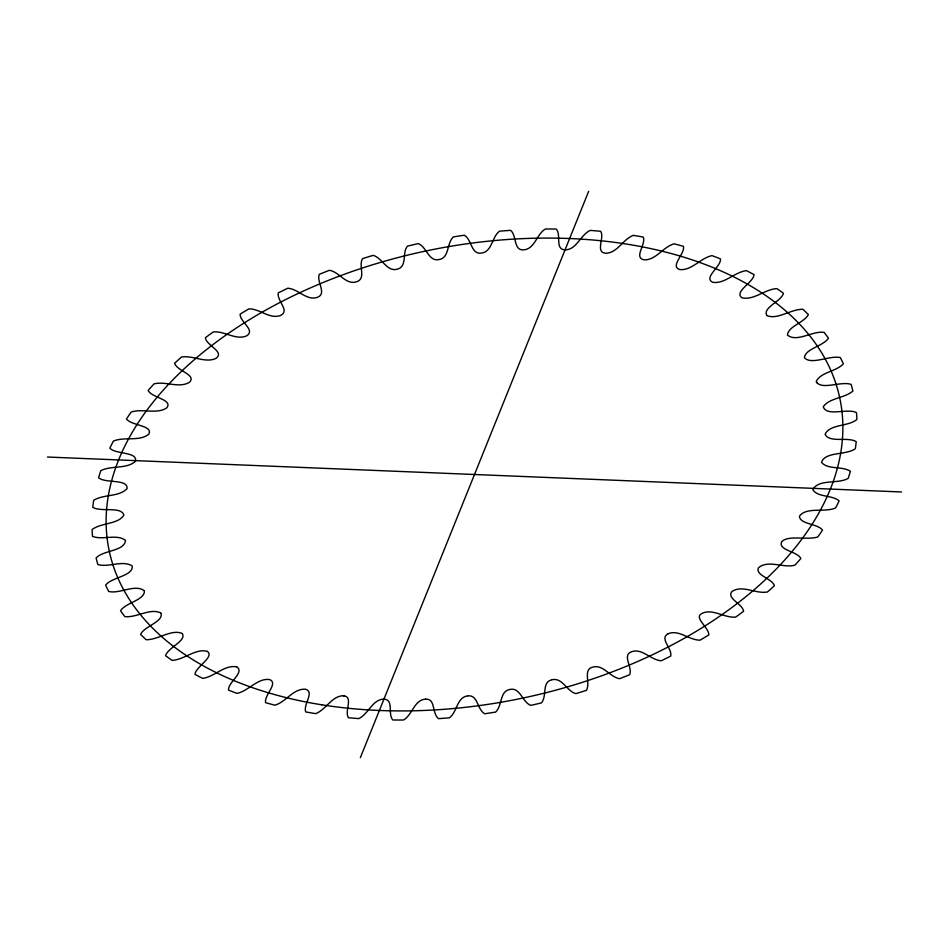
<?xml version="1.0" encoding="UTF-8"?>
<svg xmlns="http://www.w3.org/2000/svg" width="949" height="949" viewBox="0 0 949 949"><rect width="100%" height="100%" fill="white"/><g stroke="black" fill="none" stroke-linecap="round" stroke-linejoin="round"><path stroke-width="1.42" d="M144.331 590.812C135.055 583.599 119.752 594.24 108.696 591.452A387.548 237.535 -11.7 0 1 105.624 585.189C111.318 577.194 133.809 576.055 132.16 565.889C122.528 559.934 108.779 567.644 97.877 564.584A387.548 237.535 -11.7 0 1 96.098 557.965C103.121 550.159 124.794 551.274 125.47 540.372C116.929 533.646 102.717 540.361 92.539 536.399A387.548 237.535 -11.7 0 1 92.1 529.53C101.057 522.685 118.21 524.441 123.892 515.129C121.211 505.983 100.891 512.377 92.788 507.312A387.548 237.535 -11.7 0 1 93.666 500.289C103.643 494.085 119.064 497.193 127.119 488.545C127.771 478.533 105.339 483.682 98.589 477.738A387.548 237.535 -11.7 0 1 100.784 470.668C111.413 465.259 126.431 469.34 135.434 461.368C138.008 451.38 115.339 454.607 109.87 448.13A387.548 237.535 -11.7 0 1 113.358 441.107C124.414 436.41 139.289 441.843 148.803 434.191C153.43 425.199 131.033 425.757 126.478 418.9A387.548 237.535 -11.7 0 1 131.199 412.032C142.54 408.307 156.561 414.535 166.739 407.916C173.37 399.399 151.543 397.809 148.151 390.478A387.548 237.535 -11.7 0 1 154.035 383.871C165.506 380.905 179.112 388.639 189.503 382.257C196.906 374.772 177.024 371.071 174.592 363.277A387.548 237.535 -11.7 0 1 181.556 357.026C192.908 355.151 205.15 363.372 215.838 358.461C225.388 351.913 205.98 345.282 205.399 337.714A387.548 237.535 -11.7 0 1 213.347 331.901C224.51 330.833 235.827 340.501 246.515 335.91C256.111 330.228 239.682 321.936 240.133 314.131A387.548 237.535 -11.7 0 1 248.935 308.84C259.741 308.686 269.67 319.422 280.287 315.543C290.608 310.987 276.562 300.845 278.282 292.897A387.548 237.535 -11.7 0 1 287.82 288.211C298.14 288.923 306.515 300.797 316.99 297.464C327.583 293.941 316.183 281.983 319.303 274.308A387.548 237.535 -11.7 0 1 329.433 270.299C339.315 271.841 346.124 285.507 356.682 281.723C366.551 278.579 358.093 265.72 362.577 258.638A387.548 237.535 -11.7 0 1 373.159 255.352C382.388 257.843 387.109 272.671 397.761 269.03C407.429 266.254 401.866 252.624 407.489 246.111A387.548 237.535 -11.7 0 1 418.355 243.608C426.659 246.906 428.651 261.829 438.948 259.575C449.612 257.986 446.576 243.086 453.373 236.918A387.548 237.535 -11.7 0 1 464.381 235.233C471.795 239.385 471.012 254.747 481.357 253.086C492.258 251.936 491.712 236.847 499.565 231.188A387.548 237.535 -11.7 0 1 510.55 230.346C516.98 235.316 513.219 250.761 523.67 249.836C534.845 249.124 536.576 234.095 545.39 229.006A387.548 237.535 -11.7 0 1 556.185 229.017C561.571 234.652 554.785 249.077 564.655 249.86M766.982 315.602C777.409 320.074 791.122 308.994 802.89 309.279A387.548 237.535 -11.7 0 1 808.394 314.582C803.933 322.874 788.299 326.148 787.433 335.056C796.958 342.838 812.415 330.525 824.135 332.375A387.548 237.535 -11.7 0 1 828.465 338.2C823.198 346.278 805.452 348.485 804.396 357.726C811.324 365.306 829.45 355.199 840.304 357.548A387.548 237.535 -11.7 0 1 843.376 363.811C836.211 371.711 820.838 371.925 816.247 381.462C820.826 390.715 841.289 380.763 851.123 384.416A387.548 237.535 -11.7 0 1 852.902 391.035C844.515 398.331 829.64 397.714 823.258 406.718C826.543 417.038 847.611 407.868 856.461 412.601A387.548 237.535 -11.7 0 1 856.9 419.47C848.43 426.753 829.936 423.859 825.096 434.262C829.438 443.325 847.967 436.398 856.212 441.688A387.548 237.535 -11.7 0 1 855.334 448.711C846.223 455.437 825.049 451.344 821.537 462.377C827.777 469.933 842.095 465.793 850.411 471.262A387.548 237.535 -11.7 0 1 848.216 478.332C837.896 484.429 818.892 478.604 812.866 489.554C817.053 497.49 832.143 494.761 839.13 500.87A387.548 237.535 -11.7 0 1 835.642 507.893C824.764 512.911 806.733 506.517 799.438 516.126C799.734 524.465 817.564 523.421 822.522 530.1A387.548 237.535 -11.7 0 1 817.801 536.968C807.267 540.349 788.821 534.892 782 541.393M360.347 757.67L588.653 191.33M781.596 541.903C777.883 550.313 797.67 551.416 800.849 558.522A387.548 237.535 -11.7 0 1 794.965 565.13C783.281 568.451 768.358 559.364 758.476 567.787C754.929 575.355 772.201 578.439 774.408 585.723A387.548 237.535 -11.7 0 1 767.444 591.974C755.795 594.228 742.201 584.347 731.809 591.618C726.495 598.689 742.581 603.694 743.601 611.286A387.548 237.535 -11.7 0 1 735.653 617.099C724.407 618.143 712.841 608.321 702.177 613.303M701.453 613.766C693.897 617.763 708.784 627.455 708.867 634.869A387.548 237.535 -11.7 0 1 700.065 640.16C689.152 640.278 678.926 629.306 668.274 633.683M668.191 633.73C658.903 638.416 672.438 648.309 670.718 656.103A387.548 237.535 -11.7 0 1 661.18 660.789C650.789 659.994 642.248 648.096 631.726 651.666M631.085 651.951C622.141 655.593 632.686 667.04 629.697 674.692A387.548 237.535 -11.7 0 1 619.567 678.701C609.685 676.969 603.232 664.229 592.9 667.064C582.532 669.436 590.764 682.817 586.423 690.362A387.548 237.535 -11.7 0 1 575.841 693.648C566.66 691.026 562.271 677.254 552.045 679.757M551.44 679.923C541.665 682.39 547.205 695.831 541.511 702.889A387.548 237.535 -11.7 0 1 530.645 705.392C522.08 701.774 520.254 686.981 509.743 689.484M509.649 689.508C499.423 691.513 502.59 705.404 495.627 712.082A387.548 237.535 -11.7 0 1 484.619 713.767C477.05 709.271 477.964 694.668 467.952 695.878M467.442 695.937C456.801 697.396 457.204 712.094 449.435 717.812A387.548 237.535 -11.7 0 1 438.45 718.654C431.641 712.794 435.769 698.547 425.638 699.152M425.543 699.152C414.286 699.804 412.424 714.775 403.61 719.994A387.548 237.535 -11.7 0 1 392.815 719.983C387.441 713.968 394.132 699.781 384.143 699.14M564.762 249.86C576.541 250.145 580.397 234.889 590.183 230.405A387.548 237.535 -11.7 0 1 600.634 231.271C604.904 237.808 594.833 252.28 605.711 253.241C617.324 253.217 622.935 239.195 633.291 235.364A387.548 237.535 -11.7 0 1 643.256 237.072C646.34 244.415 633.28 257.487 644.051 259.836C655.889 260.346 663.114 246.93 674.087 243.81A387.548 237.535 -11.7 0 1 683.399 246.325C685.463 253.608 669.247 266.491 679.982 269.599C691.928 270.595 700.528 257.998 711.964 255.625A387.548 237.535 -11.7 0 1 720.505 258.911C721.252 266.716 703.067 277.511 712.652 282.292C724.692 284.237 734.573 272.126 746.389 270.619A387.548 237.535 -11.7 0 1 754.028 274.652C753.672 282.494 733.494 291.699 742.011 297.844C753.933 300.525 764.858 289.231 776.84 288.603A387.548 237.535 -11.7 0 1 783.459 293.3C781.395 301.391 762.296 307.559 766.816 315.459M47.45 457.027L901.55 491.973M383.645 699.116C372.281 699.638 368.556 713.897 358.817 718.595A387.548 237.535 -11.7 0 1 348.366 717.729C344.214 710.73 353.953 696.554 343.289 695.759C331.735 695.925 326.029 709.698 315.709 713.636A387.548 237.535 -11.7 0 1 305.744 711.928C302.897 704.704 314.878 692.106 305.685 689.318M344.155 695.866L343.479 695.783M305.222 689.223C293.3 688.464 285.946 701.999 274.913 705.19A387.548 237.535 -11.7 0 1 265.601 702.675C263.917 695.285 278.342 683.671 270.038 679.721M269.445 679.531C257.357 678.049 248.567 690.979 237.036 693.375A387.548 237.535 -11.7 0 1 228.495 690.089C227.902 682.367 244.557 672.675 237.108 667.064M236.728 666.886C224.616 664.442 214.521 676.862 202.612 678.381A387.548 237.535 -11.7 0 1 194.972 674.348C195.767 666.566 214.806 657.028 207.392 651.405M207.333 651.37C195.779 648.131 184.118 659.733 172.16 660.397A387.548 237.535 -11.7 0 1 165.541 655.7C167.724 647.776 186.87 640.765 182.303 633.635M182.078 633.446C171.662 628.831 157.89 640.029 146.11 639.721A387.548 237.535 -11.7 0 1 140.606 634.418C144.082 626.257 163.453 621.986 161.069 613.291M160.784 612.971C150.239 607.704 136.62 617.929 124.865 616.625A387.548 237.535 -11.7 0 1 120.535 610.8C125.387 602.734 144.865 600.195 144.402 590.919M816.448 382.139L816.686 382.744M321.675 704.787A373.194 228.733 -11.7 0 0 841.182 405.674A373.194 228.733 -11.7 0 0 260.643 313.028A373.194 228.733 -11.7 0 0 321.675 704.787"/></g></svg>
